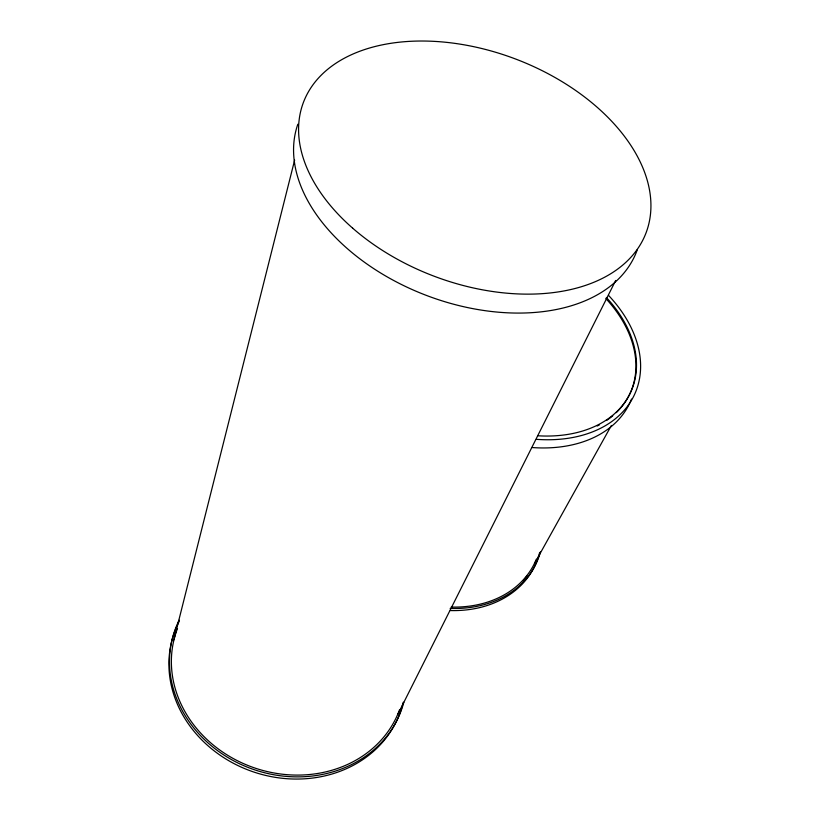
<?xml version="1.0" encoding="UTF-8"?>
<svg xmlns="http://www.w3.org/2000/svg" width="820" height="820" viewBox="0 0 820 820"><rect width="100%" height="100%" fill="white"/><g stroke="black" fill="none" stroke-linecap="round" stroke-linejoin="round"><path stroke-width="1.23" d="M173.891 639.836L294.636 160.115M397.936 714.097L615.666 280.491M534.496 563.586L611.382 425.467M526.952 576.029A109.357 86.274 24.5 0 1 523.088 580.837M631.492 399.094A130.698 91.983 24.1 0 1 532.252 447.546M536.382 559.137A109.562 86.315 24.5 0 1 451.226 607.056M539.621 552.618A110.905 87.494 24.5 0 1 450.364 610.562M606.349 297.465A127.09 88.898 24.1 0 1 629.965 393.713A127.09 88.898 24.1 0 1 538.125 435.789M605.826 298.5A126.987 88.898 24.1 0 1 616.271 412.624M612.745 415.812A126.987 88.898 24.1 0 1 606.954 420.229M599.471 424.821A126.987 88.898 24.1 0 1 597.196 426.01M608.481 295.323A131.528 92.014 24.1 0 1 633.675 396.285A131.528 92.014 24.1 0 1 536.382 439.325M540.493 551.696A111.11 87.535 24.5 0 1 450.159 608.409M403.768 702.361A120.079 105.298 18.4 0 1 251.135 768.606A120.079 105.298 18.4 0 1 179.149 620.207M399.586 709.659A118.244 103.689 18.4 0 1 251.791 766.946A118.244 103.689 18.4 0 1 177.499 628.489M637.304 249.7A180.974 116.194 20.9 0 1 428.942 296.368A180.974 116.194 20.9 0 1 297.834 124.23M403.235 702.279A119.802 105.196 18.4 0 1 250.94 771.036A119.802 105.196 18.4 0 1 179.078 621.56M352.631 228.134A183.301 115.979 20.9 0 0 645.77 233.577A183.301 115.979 20.9 0 0 425.857 41.061A183.301 115.979 20.9 0 0 352.631 228.134"/></g></svg>
